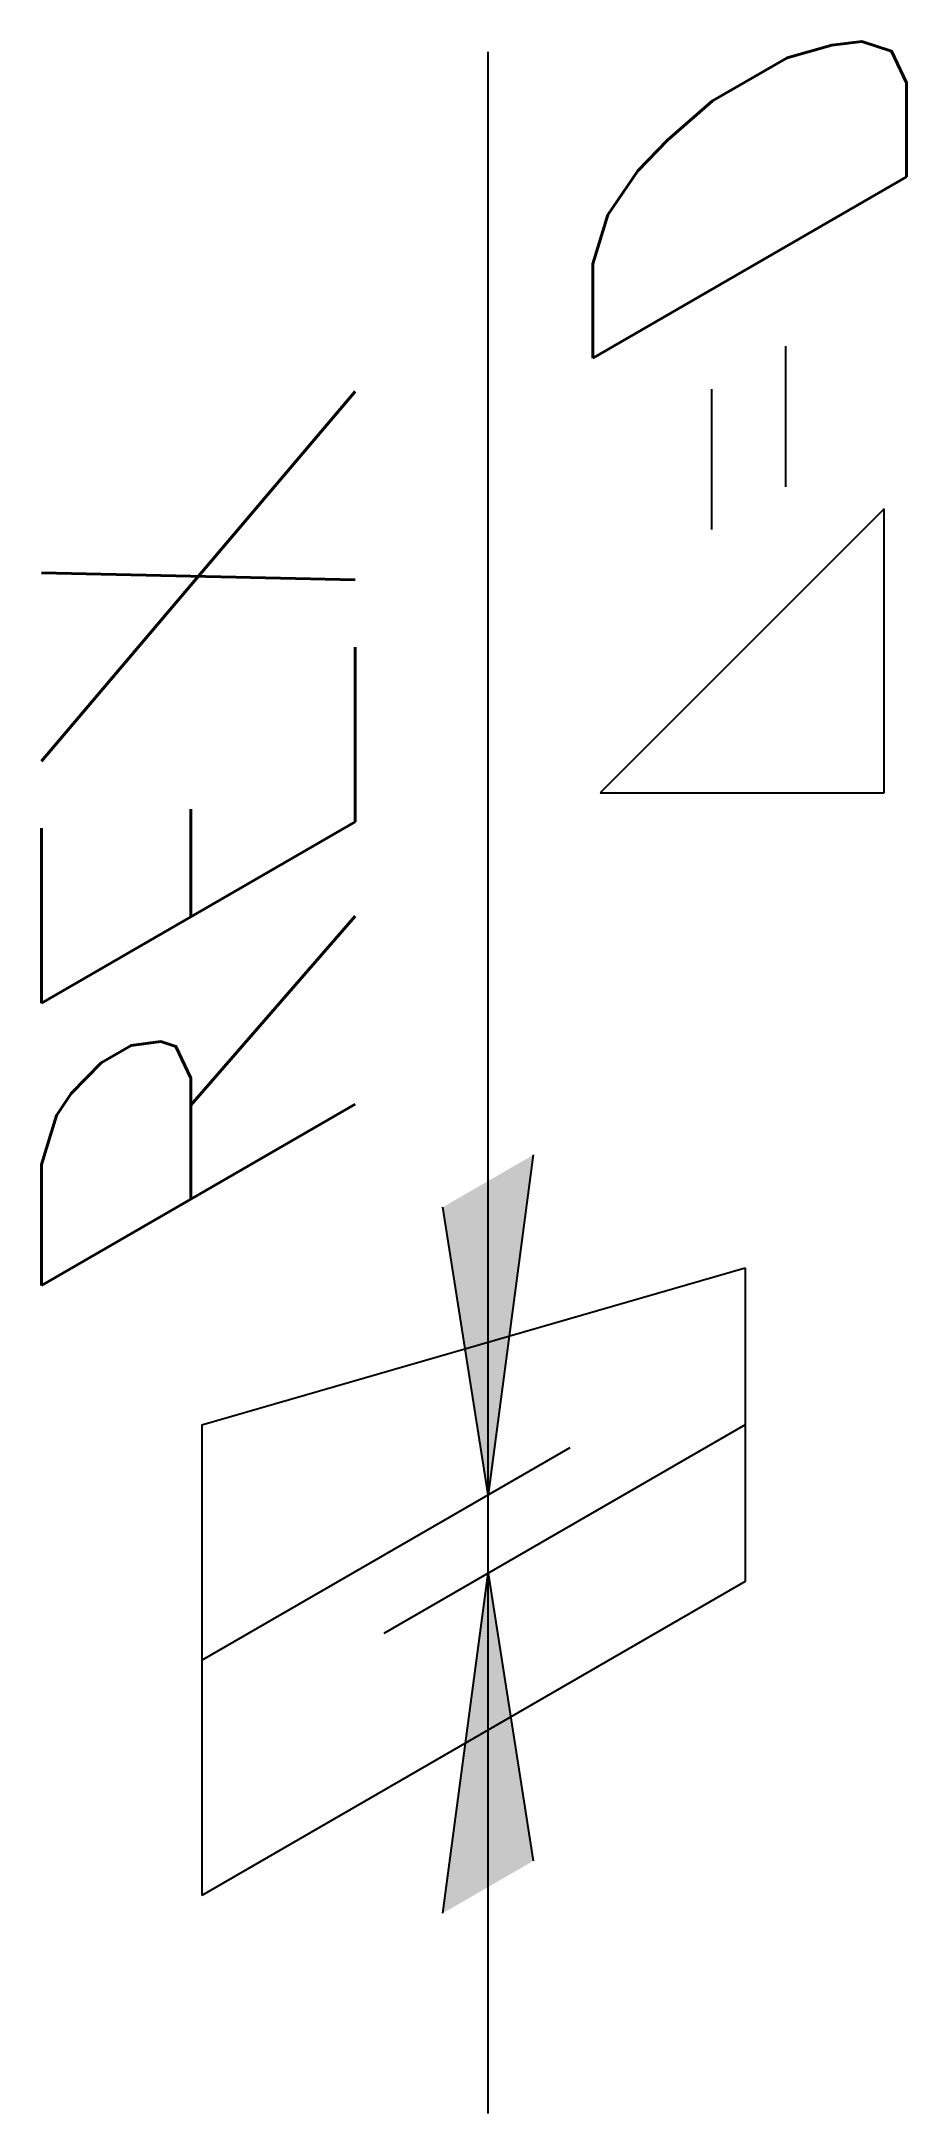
# Model space of a CAD drawing. Header units: millimetres. Extents: x -9884.626 to -9884.212, y -34.091 to -33.101.
import ezdxf
from ezdxf.enums import TextEntityAlignment as Align

# ---------------------------------------------------------------- set-up
doc = ezdxf.new("R2010")
doc.units = ezdxf.units.MM
doc.header["$LTSCALE"] = 10
doc.layers.add('Tub_iso_componentes', color=2, linetype='Continuous')
doc.styles.add('R60', font='romans.shx')

msp = doc.modelspace()

# ---------------------------------------------------------------- hatches: boundary and pattern name
at = {"layer": 'Tub_iso_componentes'}
for points in [[(-9884.43363, -33.65805), (-9884.39033, -33.63305), (-9884.41198, -33.79555)], [(-9884.39033, -33.97055), (-9884.43363, -33.99555), (-9884.41198, -33.83305)]]:
    msp.add_hatch(color=1, dxfattribs=at).paths.add_polyline_path(points)

# ---------------------------------------------------------------- linework, layer by layer
at = {"layer": 'Tub_iso_componentes', "color": 1}
for p, q in [((-9884.41198, -34.09133), (-9884.41198, -33.10564)), ((-9884.26971, -33.24647), (-9884.26971, -33.31359)), ((-9884.30515, -33.26694), (-9884.30515, -33.33405)), ((-9884.22261, -33.32413), (-9884.35841, -33.45993)), ((-9884.22261, -33.45993), (-9884.22261, -33.32413)), ((-9884.35841, -33.45993), (-9884.22261, -33.45993)), ((-9884.39033, -33.63305), (-9884.41198, -33.79555)), ((-9884.41198, -33.79555), (-9884.43363, -33.65805)), ((-9884.28897, -33.76203), (-9884.46178, -33.8618)), ((-9884.54878, -33.87453), (-9884.37268, -33.77286)), ((-9884.43363, -33.99555), (-9884.41198, -33.83305)), ((-9884.41198, -33.83305), (-9884.39033, -33.97055))]:
    msp.add_line(p, q, dxfattribs=at)
at = {"layer": 'Tub_iso_componentes'}
for p, q in [((-9884.54878, -33.76203), (-9884.28897, -33.68703)), ((-9884.28897, -33.68703), (-9884.28897, -33.83703)), ((-9884.54878, -33.76203), (-9884.54878, -33.98703)), ((-9884.28897, -33.83703), (-9884.54878, -33.98703))]:
    msp.add_line(p, q, dxfattribs=at)

# ---------------------------------------------------------------- texts
at = {"layer": 'Tub_iso_componentes', "color": 1, "style": 'R60', "oblique": 330}
msp.add_text('REX', height=0.15, rotation=90.00003, dxfattribs=at).set_placement((-9884.62554, -33.63455), align=Align.TOP_LEFT)
msp.add_attdef('D', (-9884.21186, -33.19121), '', height=0.15, rotation=90.00003, dxfattribs=at)

doc.saveas('drawing.dxf')
